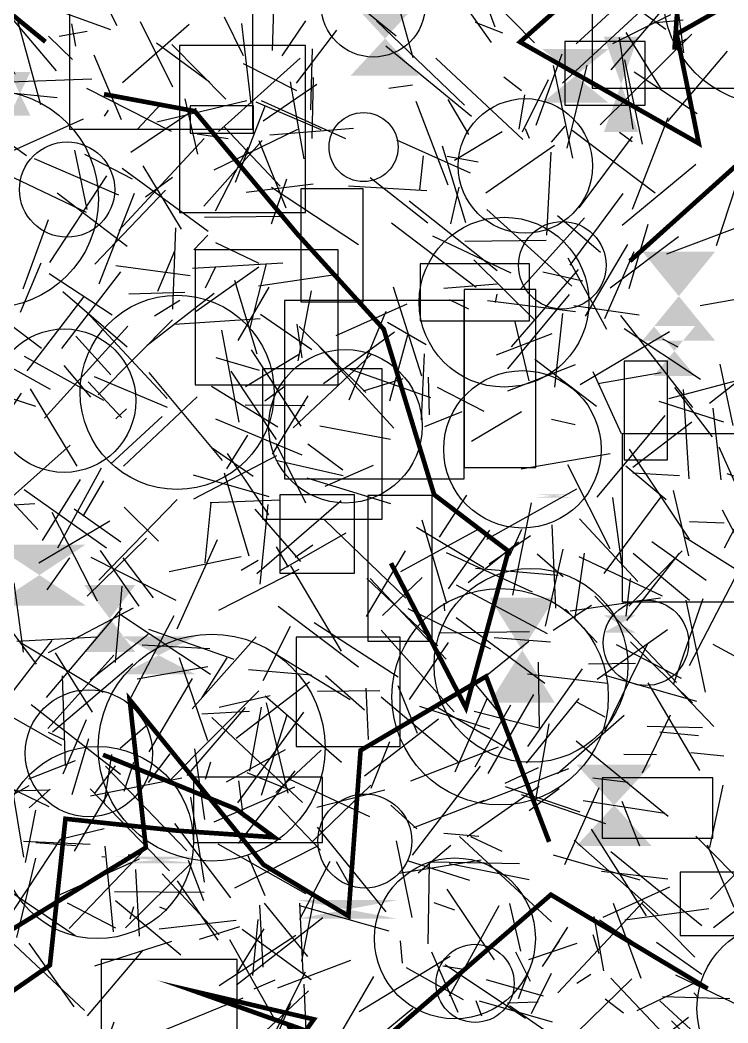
# Model space of a CAD drawing. Extents: x 39652501 to 39653363, y 39457785 to 39458687.
# Drawn here: x 39652731 to 39652807.4, y 39457959.8 to 39458068 of the extents above; entities that cross this region are included whole.
import ezdxf

# ---------------------------------------------------------------- set-up
doc = ezdxf.new("R2010")
doc.units = 0
doc.layers.get('0').update_dxf_attribs({"linetype": 'CONTINUOUS'})

msp = doc.modelspace()

# ---------------------------------------------------------------- linework, layer by layer
for p, q in [((39652782.3233, 39458067.2404), (39652779.3119, 39458075.4502)), ((39652776.1987, 39458073.6482), (39652781.876, 39458065.6049)), ((39652738.6241, 39458072.9714), (39652741.4865, 39458067.4397)), ((39652779.1824, 39458073.0503), (39652786.5672, 39458065.5565)), ((39652792.1552, 39458073.2988), (39652800.741, 39458067.0243)), ((39652803.2244, 39458072.5198), (39652794.7858, 39458062.6422)), ((39652726.9672, 39458071.9146), (39652734.9068, 39458062.5322)), ((39652758.2842, 39458064.7398), (39652758.4693, 39458071.4612)), ((39652771.6204, 39458066.2843), (39652764.2131, 39458072.3153)), ((39652731.6248, 39458070.3339), (39652740.7871, 39458066.9911)), ((39652771.5315, 39458070.8638), (39652773.419, 39458063.9605)), ((39652791.0729, 39458065.4618), (39652796.5545, 39458070.5124)), ((39652801.8234, 39458070.9724), (39652802.6342, 39458064.4835)), ((39652730.6684, 39458068.2118), (39652733.2198, 39458058.9095)), ((39652755.1573, 39458064.1673), (39652753.0838, 39458068.3139)), ((39652789.5758, 39458061.1897), (39652798.0931, 39458069.0551)), ((39652801.2514, 39458068.5879), (39652794.999, 39458065.4447)), ((39652736.5742, 39458067.6038), (39652737.0058, 39458065.2134)), ((39652742.0749, 39458061.2838), (39652749.2744, 39458067.5722)), ((39652747.5126, 39458060.7876), (39652744.0275, 39458067.8337)), ((39652754.9444, 39458067.6254), (39652755.9548, 39458059.0164)), ((39652759.3262, 39458064.165), (39652761.8838, 39458067.9291)), ((39652779.0166, 39458058.8318), (39652769.4908, 39458067.9373)), ((39652783.1384, 39458066.5848), (39652780.1877, 39458067.7396)), ((39652802.5986, 39458068.0141), (39652799.3342, 39458067.6681)), ((39652734.1072, 39458066.26), (39652736.6763, 39458063.7665)), ((39652738.2799, 39458066.7636), (39652735.2507, 39458066.239)), ((39652760.8613, 39458061.1857), (39652765.2114, 39458066.9363)), ((39652793.6447, 39458056.7166), (39652803.5527, 39458066.4976)), ((39652795.6863, 39458066.1249), (39652797.1951, 39458056.2215)), ((39652800.1498, 39458060.702), (39652796.4531, 39458066.6798)), ((39652802.9341, 39458065.9528), (39652801.8538, 39458065.3431)), ((39652751.4839, 39458061.3061), (39652745.7708, 39458065.5134)), ((39652747.4237, 39458065.3671), (39652753.2333, 39458059.4789)), ((39652762.5627, 39458064.8921), (39652762.3924, 39458058.3167)), ((39652770.5154, 39458065.2418), (39652779.7454, 39458057.6492)), ((39652741.9922, 39458057.2291), (39652739.0343, 39458064.2322)), ((39652761.2626, 39458063.9115), (39652752.4419, 39458055.9904)), ((39652775.9056, 39458063.9114), (39652785.2866, 39458055.1249)), ((39652789.5138, 39458064.3494), (39652786.6946, 39458056.6343)), ((39652807.35, 39458064.6565), (39652800.9252, 39458057.083)), ((39652755.0967, 39458063.3312), (39652760.8607, 39458060.4078)), ((39652788.5722, 39458063.1024), (39652790.6538, 39458053.1101)), ((39652792.2278, 39458063.159), (39652790.0391, 39458054.1892)), ((39652796.2703, 39458063.7344), (39652798.1867, 39458054.6032)), ((39652738.7678, 39458061.6482), (39652729.9326, 39458061.3221)), ((39652762.6631, 39458061.8301), (39652762.5098, 39458055.2435)), ((39652785.1579, 39458060.3728), (39652783.2502, 39458061.8613)), ((39652785.2656, 39458055.934), (39652788.089, 39458061.6141)), ((39652797.3161, 39458062.4253), (39652804.1192, 39458057.9115)), ((39652747.3559, 39458055.9865), (39652738.2383, 39458060.6121)), ((39652757.285, 39458057.1452), (39652763.0688, 39458061.0939)), ((39652761.7091, 39458053.0482), (39652760.2348, 39458061.3531)), ((39652770.8317, 39458060.6512), (39652773.393, 39458061.0375)), ((39652731.7267, 39458053.3547), (39652722.0294, 39458060.298)), ((39652735.0382, 39458059.6052), (39652727.7419, 39458060.3447)), ((39652748.818, 39458059.5184), (39652750.1842, 39458053.5489)), ((39652777.2148, 39458059.4276), (39652779.4487, 39458055.6469)), ((39652784.9133, 39458056.2473), (39652785.5274, 39458059.9446)), ((39652750.0248, 39458058.4637), (39652742.9699, 39458053.7238)), ((39652743.6922, 39458056.2502), (39652746.2458, 39458058.9802)), ((39652745.805, 39458057.0343), (39652755.4983, 39458059.3206)), ((39652757.4777, 39458058.7824), (39652754.2341, 39458050.4956)), ((39652756.4886, 39458059.1816), (39652763.494, 39458056.2193)), ((39652766.1913, 39458055.207), (39652757.0753, 39458059.3104)), ((39652773.761, 39458059.2642), (39652777.2093, 39458050.2157)), ((39652737.8229, 39458057.3232), (39652729.9196, 39458053.762)), ((39652740.1524, 39458057.6353), (39652740.5882, 39458058.2909)), ((39652800.9395, 39458057.4703), (39652797.1086, 39458047.55)), ((39652760.9718, 39458056.1961), (39652751.9388, 39458051.8194)), ((39652753.0873, 39458056.4541), (39652759.1015, 39458050.0909)), ((39652767.0233, 39458056.2994), (39652757.993, 39458055.5943)), ((39652786.0226, 39458055.2235), (39652785.5717, 39458056.2894)), ((39652789.8339, 39458056.5442), (39652788.3477, 39458054.8295)), ((39652750.8923, 39458055.244), (39652741.6926, 39458045.316)), ((39652750.13, 39458055.7239), (39652753.4912, 39458055.2181)), ((39652783.0706, 39458055.9641), (39652777.9364, 39458052.856)), ((39652799.5861, 39458049.3161), (39652790.6312, 39458056.0761)), ((39652791.38, 39458047.7333), (39652797.146, 39458055.4526)), ((39652797.1219, 39458054.8626), (39652795.7281, 39458055.8605)), ((39652750.8462, 39458047.9337), (39652757.1434, 39458055.0112)), ((39652755.6182, 39458054.2709), (39652752.0886, 39458047.3789)), ((39652759.7501, 39458047.6946), (39652756.8325, 39458054.9692)), ((39652771.666, 39458055.0839), (39652779.603, 39458051.5126)), ((39652779.1416, 39458046.1278), (39652776.6359, 39458054.405)), ((39652788.7082, 39458054.488), (39652781.32, 39458049.3283)), ((39652732.5399, 39458053.0663), (39652741.6462, 39458049.1672)), ((39652738.2766, 39458047.5634), (39652736.9465, 39458053.9843)), ((39652743.175, 39458050.8426), (39652738.0315, 39458053.5194)), ((39652774.1749, 39458049.682), (39652774.5731, 39458053.3668)), ((39652780.4969, 39458052.6747), (39652777.1161, 39458053.2823)), ((39652788.342, 39458053.7428), (39652787.8614, 39458044.8115)), ((39652742.0388, 39458052.0459), (39652751.3352, 39458045.2238)), ((39652748.4435, 39458045.4515), (39652744.299, 39458052.2941)), ((39652796.0391, 39458045.8772), (39652803.9706, 39458052.4767)), ((39652809.0634, 39458052.4263), (39652806.1559, 39458043.6549)), ((39652728.683, 39458051.7845), (39652738.1735, 39458047.2784)), ((39652734.235, 39458041.8438), (39652740.4033, 39458051.213)), ((39652744.5746, 39458048.9448), (39652747.4699, 39458051.0625)), ((39652758.1549, 39458046.0255), (39652759.8275, 39458050.8604)), ((39652768.8107, 39458051.0164), (39652775.0544, 39458046.1318)), ((39652762.652, 39458050.2994), (39652755.4509, 39458049.392)), ((39652767.55, 39458043.7491), (39652758.1707, 39458049.9375)), ((39652766.4778, 39458050.1066), (39652774.9261, 39458049.6007)), ((39652778.4072, 39458049.9651), (39652777.4848, 39458046.0185)), ((39652742.5766, 39458043.5852), (39652735.034, 39458049.3175)), ((39652739.0801, 39458041.6698), (39652746.7302, 39458049.6512)), ((39652743.3389, 39458049.3061), (39652739.5169, 39458039.4996)), ((39652796.0992, 39458049.2854), (39652790.3916, 39458041.5615)), ((39652782.5193, 39458040.9514), (39652773.042, 39458048.4671)), ((39652790.5865, 39458039.2976), (39652781.4094, 39458047.5737)), ((39652731.3408, 39458039.0105), (39652734.0773, 39458046.4881)), ((39652750.9303, 39458046.7524), (39652759.3026, 39458046.8491)), ((39652791.9635, 39458046.6746), (39652785.0791, 39458038.9961)), ((39652789.0336, 39458046.9133), (39652793.6918, 39458042.946)), ((39652747.813, 39458045.5843), (39652747.4686, 39458036.8199)), ((39652780.2561, 39458039.1337), (39652771.1174, 39458046.0883)), ((39652796.7696, 39458039.0537), (39652798.8346, 39458045.9722)), ((39652810.1866, 39458046.2603), (39652800.8157, 39458042.7629)), ((39652749.7864, 39458043.2235), (39652751.2886, 39458044.7883)), ((39652784.0338, 39458040.6789), (39652775.5785, 39458044.6898)), ((39652779.0416, 39458044.1373), (39652787.8081, 39458044.2659)), ((39652802.0978, 39458044.6036), (39652794.7462, 39458039.0775)), ((39652756.8332, 39458041.7344), (39652752.1748, 39458043.9553)), ((39652792.0841, 39458036.0369), (39652796.6477, 39458043.785)), ((39652747.6962, 39458043.086), (39652745.8552, 39458038.7031)), ((39652780.0067, 39458042.1269), (39652786.5285, 39458035.705)), ((39652790.1549, 39458042.3546), (39652794.3489, 39458034.6506)), ((39652794.1503, 39458035.8033), (39652797.3178, 39458043.0497)), ((39652731.0553, 39458036.4862), (39652733.3182, 39458041.8069)), ((39652749.3726, 39458040.404), (39652741.3618, 39458041.4689)), ((39652759.4045, 39458041.7622), (39652749.6524, 39458041.2033)), ((39652750.0483, 39458036.6036), (39652756.805, 39458041.3863)), ((39652751.0418, 39458039.0989), (39652752.1469, 39458041.4087)), ((39652757.5801, 39458041.7114), (39652755.7912, 39458034.6576)), ((39652784.0688, 39458032.738), (39652791.2999, 39458041.0925)), ((39652733.342, 39458032.566), (39652723.4099, 39458040.067)), ((39652740.9531, 39458036.1703), (39652734.1513, 39458040.6086)), ((39652735.5303, 39458032.5808), (39652741.8995, 39458040.8373)), ((39652754.1672, 39458039.9467), (39652756.5881, 39458031.9908)), ((39652756.7808, 39458039.3379), (39652765.3026, 39458040.5852)), ((39652787.4615, 39458040.8383), (39652791.7955, 39458039.8803)), ((39652754.5844, 39458033.4425), (39652757.9242, 39458039.1779)), ((39652771.3205, 39458039.2301), (39652774.3725, 39458029.612)), ((39652776.7759, 39458039.0581), (39652782.5408, 39458039.5613)), ((39652814.0046, 39458038.8549), (39652804.4606, 39458037.1728)), ((39652731.7897, 39458030.1686), (39652737.9567, 39458038.1597)), ((39652735.6346, 39458038.7058), (39652742.5854, 39458032.7392)), ((39652742.7593, 39458038.4689), (39652748.7951, 39458038.6451)), ((39652744.7428, 39458032.9404), (39652751.9689, 39458038.553)), ((39652745.5315, 39458036.0931), (39652748.2764, 39458037.7972)), ((39652761.0376, 39458031.2191), (39652762.4984, 39458038.7946)), ((39652777.3536, 39458037.8608), (39652779.4404, 39458036.8272)), ((39652782.3554, 39458037.5272), (39652782.5313, 39458038.4196)), ((39652790.2861, 39458038.3787), (39652783.6363, 39458030.3687)), ((39652765.1532, 39458033.9646), (39652772.8218, 39458037.3969)), ((39652790.9907, 39458036.5119), (39652781.5032, 39458037.6909)), ((39652797.8693, 39458036.1453), (39652790.8147, 39458037.1653)), ((39652738.1718, 39458036.5695), (39652746.9207, 39458027.1599)), ((39652747.4688, 39458035.656), (39652739.4639, 39458027.5686)), ((39652756.9293, 39458035.778), (39652747.6904, 39458035.1361)), ((39652762.5314, 39458032.4133), (39652756.9875, 39458036.216)), ((39652766.5402, 39458027.0123), (39652770.5386, 39458036.6073)), ((39652788.7539, 39458028.4056), (39652789.6342, 39458036.3236)), ((39652803.6487, 39458026.1936), (39652795.8979, 39458036.1335)), ((39652742.6607, 39458034.9629), (39652733.6553, 39458025.0544)), ((39652752.7734, 39458034.5421), (39652754.6454, 39458024.6244)), ((39652761.4644, 39458031.5603), (39652760.9238, 39458035.2007)), ((39652761.1415, 39458034.9556), (39652768.3569, 39458027.8078)), ((39652774.8597, 39458032.9761), (39652770.6902, 39458035.379)), ((39652785.9841, 39458029.0822), (39652784.4705, 39458035.4301)), ((39652804.4965, 39458029.2176), (39652796.228, 39458034.7017)), ((39652740.8181, 39458029.719), (39652737.039, 39458033.8986)), ((39652771.4435, 39458034.3343), (39652763.7964, 39458028.7604)), ((39652772.8479, 39458033.9989), (39652770.895, 39458026.8877)), ((39652782.4564, 39458031.8931), (39652788.4509, 39458034.1678)), ((39652801.1255, 39458034.3491), (39652791.4849, 39458028.6274)), ((39652800.3892, 39458033.5929), (39652802.0496, 39458032.7533)), ((39652726.3745, 39458032.5516), (39652734.2789, 39458028.1703)), ((39652761.3731, 39458024.1971), (39652755.9928, 39458032.4023)), ((39652763.3283, 39458032.7654), (39652771.3896, 39458023.9793)), ((39652812.7853, 39458032.3748), (39652805.4406, 39458026.6316)), ((39652740.0793, 39458026.9414), (39652731.5173, 39458031.7155)), ((39652752.1525, 39458031.5989), (39652756.854, 39458030.2346)), ((39652761.0992, 39458031.8716), (39652755.351, 39458028.4109)), ((39652768.9106, 39458031.924), (39652760.5251, 39458023.9848)), ((39652774.6507, 39458031.9794), (39652774.3103, 39458024.8715)), ((39652793.239, 39458026.2931), (39652786.5945, 39458031.3608)), ((39652738.6812, 39458027.3236), (39652735.7669, 39458030.7209)), ((39652766.6786, 39458030.3407), (39652775.3416, 39458027.2692)), ((39652783.6781, 39458027.9929), (39652790.9942, 39458030.8497)), ((39652806.5853, 39458030.8707), (39652807.9735, 39458024.2385)), ((39652746.9469, 39458026.2056), (39652739.0768, 39458029.4899)), ((39652744.9336, 39458029.9841), (39652752.8499, 39458020.4672)), ((39652758.7249, 39458022.7337), (39652753.8213, 39458030.1256)), ((39652768.1066, 39458027.988), (39652772.3762, 39458029.3282)), ((39652775.237, 39458025.4094), (39652775.1068, 39458029.478)), ((39652795.9492, 39458023.3566), (39652792.9082, 39458030.0415)), ((39652793.4077, 39458028.7994), (39652800.2527, 39458029.9589)), ((39652801.0462, 39458027.1715), (39652808.9356, 39458029.2392)), ((39652725.4272, 39458028.6855), (39652732.6921, 39458026.3349)), ((39652732.1117, 39458028.1971), (39652737.1504, 39458019.8593)), ((39652741.985, 39458025.1214), (39652738.3927, 39458028.9519)), ((39652751.7012, 39458028.498), (39652758.8378, 39458024.1193)), ((39652759.6559, 39458028.4805), (39652757.4499, 39458026.8721)), ((39652776.0656, 39458028.3845), (39652781.0775, 39458025.7933)), ((39652805.7951, 39458023.0326), (39652801.6965, 39458028.3619)), ((39652803.2604, 39458018.5092), (39652802.6535, 39458028.1324)), ((39652731.1596, 39458027.7292), (39652726.9285, 39458021.5069)), ((39652742.2008, 39458019.8724), (39652750.154, 39458027.3629)), ((39652758.2722, 39458021.1483), (39652762.1171, 39458027.462)), ((39652741.3559, 39458024.9788), (39652742.5067, 39458026.0428)), ((39652755.3092, 39458026.4804), (39652761.7548, 39458026.3958)), ((39652807.0077, 39458024.597), (39652800.0283, 39458026.8481)), ((39652806.7155, 39458018.3972), (39652805.8373, 39458026.1287)), ((39652740.8099, 39458020.1179), (39652746.3814, 39458025.211)), ((39652752.1092, 39458024.978), (39652761.4497, 39458021.077)), ((39652774.7242, 39458024.1363), (39652778.7506, 39458025.7802)), ((39652785.1574, 39458025.7399), (39652779.7589, 39458022.535)), ((39652788.3824, 39458024.9495), (39652790.9443, 39458024.3507)), ((39652793.3356, 39458016.5244), (39652800.6559, 39458025.3461)), ((39652771.0302, 39458022.7418), (39652763.3901, 39458024.1783)), ((39652803.5531, 39458024.6172), (39652797.1593, 39458019.7068)), ((39652755.586, 39458023.2158), (39652753.3104, 39458019.5849)), ((39652736.4488, 39458022.1117), (39652728.4997, 39458015.0997)), ((39652751.7555, 39458021.8462), (39652756.1749, 39458018.7919)), ((39652761.8648, 39458015.8671), (39652758.6802, 39458022.2923)), ((39652765.8722, 39458019.4227), (39652762.0811, 39458022.2363)), ((39652796.7956, 39458021.6953), (39652803.2688, 39458011.9773)), ((39652810.412, 39458013.1319), (39652806.49, 39458021.9218)), ((39652749.7777, 39458016.3519), (39652758.728, 39458021.0101)), ((39652757.8713, 39458014.6103), (39652753.4325, 39458021.2124)), ((39652765.8948, 39458018.8291), (39652758.6439, 39458020.4747)), ((39652794.7333, 39458021.1946), (39652785.1168, 39458019.5531)), ((39652739.7669, 39458019.6361), (39652735.0811, 39458011.0162)), ((39652769.1553, 39458019.9273), (39652763.9159, 39458017.6828)), ((39652790.116, 39458020.0256), (39652794.7018, 39458010.9867)), ((39652800.7592, 39458016.2415), (39652796.4381, 39458019.875)), ((39652807.0592, 39458011.0549), (39652811.939, 39458020.2893)), ((39652733.4636, 39458011.8234), (39652737.5575, 39458018.4314)), ((39652749.7124, 39458018.914), (39652757.8698, 39458016.587)), ((39652753.0618, 39458019.1533), (39652755.7048, 39458010.2004)), ((39652761.9868, 39458018.5959), (39652771.0123, 39458015.8315)), ((39652802.2069, 39458018.8065), (39652797.1722, 39458019.1094)), ((39652815.0509, 39458016.3712), (39652807.3508, 39458019.0501)), ((39652740.3576, 39458010.9998), (39652731.4541, 39458017.3015)), ((39652737.8459, 39458014.472), (39652740.0828, 39458018.2833)), ((39652781.4177, 39458011.9826), (39652791.1389, 39458017.4161)), ((39652803.2195, 39458010.1892), (39652801.5668, 39458017.2333)), ((39652732.9249, 39458013.0267), (39652729.6915, 39458016.5265)), ((39652747.973, 39458016.2582), (39652739.541, 39458007.5724)), ((39652751.5397, 39458015.9337), (39652759.1069, 39458016.2294)), ((39652765.6881, 39458016.1333), (39652756.5816, 39458008.2257)), ((39652779.2045, 39458016.7409), (39652776.2816, 39458012.1826)), ((39652800.1926, 39458016.5678), (39652794.0343, 39458008.2923)), ((39652796.0775, 39458008.7699), (39652795.0004, 39458016.4778)), ((39652732.6312, 39458015.7834), (39652725.3503, 39458015.3597)), ((39652741.8932, 39458011.6492), (39652736.8654, 39458015.2142)), ((39652742.2695, 39458015.4275), (39652745.9593, 39458011.7547)), ((39652751.0153, 39458009.4226), (39652751.6585, 39458015.909)), ((39652756.3617, 39458015.205), (39652761.3, 39458009.5572)), ((39652757.768, 39458015.7427), (39652756.914, 39458007.1216)), ((39652784.2221, 39458005.9372), (39652786.2219, 39458015.891)), ((39652806.8299, 39458015.1536), (39652809.5954, 39458009.886)), ((39652734.4475, 39458014.9143), (39652739.3479, 39458005.3357)), ((39652763.8872, 39458014.0651), (39652772.6564, 39458005.6117)), ((39652777.0638, 39458005.1585), (39652774.4409, 39458014.0298)), ((39652797.7275, 39458007.4159), (39652791.4261, 39458014.1646)), ((39652733.0671, 39458009.4199), (39652740.731, 39458013.9447)), ((39652780.6584, 39458013.152), (39652772.0824, 39458008.4654)), ((39652773.8134, 39458013.2942), (39652781.0857, 39458008.9295)), ((39652781.7114, 39458012.9464), (39652777.249, 39458006.6334)), ((39652783.9141, 39458010.2075), (39652785.1815, 39458013.0556)), ((39652788.8659, 39458004.5381), (39652788.4614, 39458013.5195)), ((39652803.2781, 39458013.8727), (39652807.0435, 39458013.7528)), ((39652744.6572, 39458012.074), (39652738.252, 39458005.8471)), ((39652747.9812, 39458002.2961), (39652752.329, 39458011.9402)), ((39652759.1171, 39458008.6009), (39652766.2267, 39458012.6811)), ((39652781.672, 39458009.3117), (39652786.1317, 39458012.3668)), ((39652802.7543, 39458012.2305), (39652808.935, 39458008.3549)), ((39652739.6771, 39458010.7574), (39652743.838, 39458004.7662)), ((39652759.9918, 39458008.965), (39652758.6961, 39458011.1665)), ((39652762.6482, 39458011.3484), (39652760.7312, 39458010.0129)), ((39652768.4353, 39458003.6486), (39652772.6195, 39458010.7125)), ((39652779.4097, 39458007.3104), (39652784.8367, 39458011.6981)), ((39652789.6118, 39458010.8995), (39652787.7298, 39458002.5958)), ((39652802.5154, 39458010.724), (39652796.7584, 39458004.7494)), ((39652805.0776, 39458007.5351), (39652799.2302, 39458011.6838)), ((39652736.3565, 39458009.9714), (39652733.914, 39458006.5238)), ((39652738.6548, 39458010.0491), (39652747.8415, 39458005.3895)), ((39652742.1292, 39458009.986), (39652745.3846, 39458005.6389)), ((39652747.1045, 39458008.5), (39652754.882, 39458010.1187)), ((39652754.9025, 39458008.6421), (39652756.7301, 39458009.7172)), ((39652786.3373, 39458006.2623), (39652777.0482, 39458010.5067)), ((39652786.8612, 39458010.3849), (39652789.6692, 39458007.9384)), ((39652790.9364, 39458003.4784), (39652791.9644, 39458010.4798)), ((39652791.3367, 39458010.1082), (39652800.3342, 39458005.8743)), ((39652796.5288, 39458003.1896), (39652802.2224, 39458010.4752)), ((39652797.2051, 39458010.459), (39652803.2872, 39458005.3992)), ((39652752.4706, 39458004.3182), (39652761.1473, 39458008.7403)), ((39652765.7212, 39457999.8784), (39652760.2498, 39458009.0903)), ((39652780.1744, 39458008.8519), (39652789.1245, 39458008.105)), ((39652768.4463, 39458007.7382), (39652776.1405, 39458000.4631)), ((39652777.0244, 39457999.0435), (39652768.811, 39458007.7295)), ((39652774.4459, 39458007.8336), (39652770.1499, 39458003.7566)), ((39652796.4678, 39458003.6855), (39652796.9408, 39458007.7309)), ((39652803.3075, 39457998.3522), (39652808.1936, 39458007.777)), ((39652730.3382, 39458007.255), (39652731.3474, 39457999.7987)), ((39652741.3184, 39457998.6539), (39652742.035, 39458006.8936)), ((39652787.9777, 39458001.7834), (39652778.1534, 39458007.025)), ((39652800.1589, 39458005.6308), (39652790.4126, 39458004.2024)), ((39652793.0669, 39458005.8268), (39652801.8883, 39457996.5248)), ((39652804.7243, 39458005.5516), (39652801.5265, 39457996.2706)), ((39652802.8874, 39458005.4071), (39652804.9689, 39457995.4596)), ((39652732.7802, 39457998.4899), (39652728.2335, 39458004.5805)), ((39652742.0278, 39458004.5504), (39652733.8436, 39457994.8841)), ((39652734.1048, 39457999.7499), (39652743.2622, 39458004.5823)), ((39652758.871, 39458004.7507), (39652767.5596, 39457998.1992)), ((39652772.8723, 39458004.5143), (39652781.8219, 39458000.1593)), ((39652776.7721, 39458005.0677), (39652776.8462, 39458004.2496)), ((39652788.5602, 39458002.1486), (39652792.7134, 39458004.8752)), ((39652789.9184, 39458004.4243), (39652793.3133, 39458000.8324)), ((39652741.8821, 39458003.839), (39652751.5755, 39457997.4132)), ((39652747.6101, 39458003.7089), (39652742.979, 39457994.8896)), ((39652787.6682, 39457996.4077), (39652778.1184, 39458003.4897)), ((39652744.8903, 39458002.2804), (39652754.0885, 39457999.0235)), ((39652757.2571, 39457996.7401), (39652760.2285, 39458002.6083)), ((39652771.8592, 39457997.1013), (39652762.7806, 39458002.9616)), ((39652777.8789, 39457993.3414), (39652770.01, 39458002.1677)), ((39652793.3217, 39457996.8633), (39652800.9144, 39458002.2464)), ((39652734.4422, 39458001.0419), (39652728.8098, 39457993.7281)), ((39652730.6568, 39458000.9654), (39652739.3125, 39458001.4456)), ((39652744.861, 39458001.6787), (39652738.6064, 39457996.7806)), ((39652756.5246, 39458001.4504), (39652749.5928, 39457993.6589)), ((39652786.035, 39458001.9901), (39652776.2472, 39458001.8311)), ((39652788.2877, 39458000.8665), (39652782.2218, 39458001.3312)), ((39652731.1317, 39458000.8087), (39652740.0084, 39457995.4757)), ((39652744.2174, 39458000.5693), (39652751.5086, 39458000.1692)), ((39652766.6512, 39457994.6473), (39652757.9421, 39457999.9753)), ((39652773.0603, 39457994.6678), (39652777.2766, 39458000.8421)), ((39652779.91, 39457996.088), (39652785.9335, 39458000.9624)), ((39652794.1627, 39457991.2511), (39652798.7873, 39458000.7092)), ((39652795.3864, 39458000.6256), (39652802.4091, 39457996.9964)), ((39652803.6078, 39457994.3104), (39652796.9414, 39458000.9146)), ((39652811.0377, 39457997.7949), (39652805.8407, 39458000.6266)), ((39652734.0178, 39457991.5606), (39652741.1641, 39457999.4795)), ((39652738.8268, 39457993.3103), (39652734.8585, 39457999.7206)), ((39652751.2912, 39457990.2195), (39652748.2526, 39457999.1692)), ((39652750.6693, 39457994.9008), (39652753.3695, 39457999.1702)), ((39652734.5392, 39457991.1815), (39652743.1861, 39457998.5685)), ((39652743.6652, 39457996.9017), (39652751.2914, 39457998.2216)), ((39652755.6859, 39457997.9226), (39652762.4996, 39457997.3537)), ((39652791.7183, 39457997.9948), (39652785.8148, 39457989.6184)), ((39652787.102, 39457991.6816), (39652787.0041, 39457998.6948)), ((39652797.4752, 39457998.5581), (39652792.3856, 39457998.4828)), ((39652735.935, 39457987.5377), (39652735.5938, 39457997.2373)), ((39652749.6196, 39457996.9442), (39652744.9189, 39457989.0214)), ((39652768.2156, 39457993.5097), (39652764.0081, 39457997.2422)), ((39652779.8615, 39457996.6777), (39652783.3483, 39457992.4833)), ((39652785.812, 39457997.4545), (39652794.4577, 39457996.4426)), ((39652794.157, 39457997.3132), (39652804.0354, 39457994.5157)), ((39652756.8019, 39457995.6137), (39652746.9505, 39457985.6694)), ((39652762.2646, 39457996.5452), (39652754.3529, 39457990.4783)), ((39652769.867, 39457995.6008), (39652763.147, 39457995.5447)), ((39652768.6347, 39457990.3589), (39652768.3722, 39457995.9)), ((39652771.8121, 39457996.1754), (39652773.8834, 39457991.0308)), ((39652798.7978, 39457996.4648), (39652804.3863, 39457987.0138)), ((39652801.9829, 39457995.852), (39652805.9086, 39457991.7583)), ((39652735.5274, 39457989.7257), (39652726.0404, 39457995.1179)), ((39652758.0256, 39457995.0669), (39652752.5219, 39457993.8221)), ((39652757.4801, 39457995.0749), (39652765.7365, 39457987.9126)), ((39652770.0131, 39457994.9803), (39652778.4736, 39457987.8539)), ((39652781.4557, 39457994.8098), (39652777.9548, 39457986.8314)), ((39652786.4666, 39457995.2126), (39652781.5388, 39457986.7036)), ((39652785.7068, 39457987.7926), (39652791.3733, 39457994.7801)), ((39652732.238, 39457994.1349), (39652741.8826, 39457986.6061)), ((39652755.3308, 39457993.8259), (39652749.0242, 39457986.4865)), ((39652755.8071, 39457993.3939), (39652750.6644, 39457993.0818)), ((39652757.0384, 39457993.8587), (39652755.7845, 39457986.9491)), ((39652759.9702, 39457984.5717), (39652757.6368, 39457994.3016)), ((39652774.1484, 39457993.9623), (39652781.7024, 39457991.5138)), ((39652776.1362, 39457993.8085), (39652783.9905, 39457989.2014)), ((39652780.1633, 39457987.3998), (39652784.0152, 39457994.1188)), ((39652794.1873, 39457992.7706), (39652791.1218, 39457994.4015)), ((39652735.6797, 39457986.6717), (39652738.2026, 39457992.526)), ((39652761.5274, 39457983.5709), (39652751.725, 39457992.7258)), ((39652761.6321, 39457993.3246), (39652754.4946, 39457983.5333)), ((39652757.0946, 39457984.3594), (39652759.8681, 39457993.0082)), ((39652768.2007, 39457986.4339), (39652776.2001, 39457992.6006)), ((39652787.2, 39457991.5588), (39652780.0603, 39457993.38)), ((39652789.0307, 39457986.6958), (39652796.2444, 39457992.991)), ((39652798.2187, 39457986.776), (39652801.2357, 39457993.0313)), ((39652745.0859, 39457992.2054), (39652741.8357, 39457989.4041)), ((39652788.0935, 39457992.0636), (39652786.5743, 39457983.2633)), ((39652798.7118, 39457991.8124), (39652804.6866, 39457991.6716)), ((39652735.8686, 39457990.2834), (39652734.1061, 39457991.1041)), ((39652738.4197, 39457990.4459), (39652736.5947, 39457984.3889)), ((39652791.0642, 39457990.2236), (39652800.998, 39457982.0778)), ((39652804.2759, 39457990.7385), (39652800.0922, 39457991.1342)), ((39652750.9591, 39457981.7169), (39652749.8859, 39457989.345)), ((39652753.3208, 39457985.8004), (39652759.694, 39457989.2977)), ((39652758.6191, 39457984.6397), (39652763.5272, 39457989.2209)), ((39652770.9153, 39457990.1123), (39652768.8845, 39457985.0779)), ((39652782.6327, 39457989.5248), (39652773.1748, 39457985.8579)), ((39652731.9684, 39457986.1012), (39652736.9981, 39457988.1083)), ((39652740.1375, 39457983.5904), (39652740.9398, 39457988.7405)), ((39652747.1752, 39457988.806), (39652744.8707, 39457985.7287)), ((39652799.7216, 39457988.7065), (39652796.2179, 39457988.7324)), ((39652803.4281, 39457988.9546), (39652807.0184, 39457988.5828)), ((39652734.1725, 39457983.087), (39652725.8749, 39457987.0956)), ((39652741.2857, 39457987.5333), (39652739.0429, 39457984.5137)), ((39652749.0351, 39457978.3437), (39652740.2554, 39457987.4985)), ((39652742.2676, 39457984.7905), (39652743.2927, 39457987.9137)), ((39652751.5824, 39457987.9217), (39652751.02, 39457986.0606)), ((39652754.5959, 39457979.1525), (39652760.7139, 39457986.9925)), ((39652773.3885, 39457977.8611), (39652780.7428, 39457987.4724)), ((39652790.2164, 39457987.1996), (39652780.668, 39457983.5096)), ((39652783.3868, 39457985.6446), (39652787, 39457987.3524)), ((39652738.6274, 39457984.2769), (39652748.4924, 39457986.2302)), ((39652754.593, 39457985.9041), (39652755.1068, 39457981.9463)), ((39652759.7077, 39457985.0826), (39652755.5241, 39457986.7644)), ((39652760.1182, 39457986.0643), (39652768.735, 39457982.0647)), ((39652792.8579, 39457986.2276), (39652796.6639, 39457985.7649)), ((39652731.9852, 39457985.3689), (39652722.5274, 39457980.0691)), ((39652727.2093, 39457984.7267), (39652734.0894, 39457984.9282)), ((39652731.4282, 39457977.6586), (39652730.1373, 39457985.5036)), ((39652734.26, 39457984.9836), (39652732.0063, 39457982.9694)), ((39652747.1569, 39457976.1718), (39652738.5778, 39457985.0175)), ((39652751.9929, 39457981.4624), (39652760.6931, 39457985.26)), ((39652768.9072, 39457985.4401), (39652762.5822, 39457979.3598)), ((39652770.4101, 39457984.8903), (39652763.0519, 39457983.0274)), ((39652787.051, 39457985.2892), (39652779.3073, 39457979.8394)), ((39652791.4746, 39457982.5242), (39652783.4148, 39457985.2603)), ((39652785.9932, 39457982.6922), (39652789.2242, 39457985.0704)), ((39652789.829, 39457976.8512), (39652793.5405, 39457985.1849)), ((39652805.4818, 39457978.7059), (39652806.9416, 39457985.4476)), ((39652740.5604, 39457984.6659), (39652736.8471, 39457978.3061)), ((39652750.936, 39457974.9613), (39652749.4705, 39457984.1506)), ((39652773.5481, 39457980.8712), (39652781.1643, 39457983.8075)), ((39652794.267, 39457981.2539), (39652785.1413, 39457984.3923)), ((39652791.8188, 39457983.7713), (39652800.6254, 39457982.3938)), ((39652797.9486, 39457978.8341), (39652796.0364, 39457983.6784)), ((39652732.6874, 39457982.7209), (39652731.5641, 39457977.0991)), ((39652758.9061, 39457983.168), (39652763.4617, 39457978.4168)), ((39652773.8475, 39457980.7335), (39652771.0515, 39457983.2855)), ((39652805.55, 39457973.1127), (39652815.1758, 39457982.9674)), ((39652740.0875, 39457980.7349), (39652735.6414, 39457979.6457)), ((39652747.7014, 39457981.3081), (39652753.7588, 39457973.2842)), ((39652770.5437, 39457971.7742), (39652763.119, 39457980.903)), ((39652798.6373, 39457971.3153), (39652792.7219, 39457980.6657)), ((39652729.4908, 39457970.6547), (39652735.4119, 39457979.6311)), ((39652738.5899, 39457979.0349), (39652731.3779, 39457979.3671)), ((39652773.3717, 39457971.1524), (39652771.6757, 39457979.4106)), ((39652780.5339, 39457979.878), (39652776.7689, 39457980.2301)), ((39652778.4754, 39457979.8831), (39652788.3913, 39457970.6632)), ((39652779.6572, 39457979.8811), (39652783.0404, 39457978.3245)), ((39652790.8282, 39457979.4852), (39652799.9158, 39457971.4849)), ((39652809.9419, 39457973.9255), (39652803.9964, 39457979.9205)), ((39652737.0452, 39457978.8894), (39652732.7298, 39457979.1913)), ((39652744.3275, 39457978.3092), (39652736.333, 39457969.9616)), ((39652741.1198, 39457969.5943), (39652740.1976, 39457978.844)), ((39652752.3625, 39457979.0848), (39652761.8424, 39457973.7285)), ((39652763.2143, 39457978.8695), (39652754.1564, 39457974.3029)), ((39652774.0023, 39457975.9804), (39652777.5313, 39457978.9521)), ((39652794.7957, 39457978.2577), (39652804.6284, 39457970.2904)), ((39652805.1881, 39457978.9823), (39652808.0879, 39457972.2472)), ((39652730.6683, 39457968.9984), (39652732.7156, 39457977.5632)), ((39652735.3649, 39457973.6245), (39652743.911, 39457977.4673)), ((39652739.863, 39457977.7148), (39652740.1639, 39457977.7089)), ((39652744.0502, 39457977.945), (39652742.6938, 39457977.867)), ((39652749.1572, 39457977.352), (39652750.8186, 39457972.9873)), ((39652757.4892, 39457973.4882), (39652755.6162, 39457977.8896)), ((39652764.4764, 39457977.1803), (39652761.1903, 39457970.9447)), ((39652766.7901, 39457974.3207), (39652765.1902, 39457977.1724)), ((39652771.9505, 39457975.9406), (39652780.8167, 39457977.3729)), ((39652772.9045, 39457977.2815), (39652779.5539, 39457975.1624)), ((39652797.9678, 39457975.1625), (39652788.6269, 39457977.8809)), ((39652749.5484, 39457977.0447), (39652742.4138, 39457970.0178)), ((39652743.4806, 39457976.3417), (39652743.8888, 39457969.1203)), ((39652775.2053, 39457976.9002), (39652775.0552, 39457968.3034)), ((39652784.9325, 39457976.9254), (39652775.4835, 39457977.1205)), ((39652785.9999, 39457975.2063), (39652777.3493, 39457976.9571)), ((39652800.9606, 39457975.301), (39652793.8112, 39457976.1124)), ((39652727.3083, 39457975.7392), (39652736.981, 39457969.2057)), ((39652746.3533, 39457975.8646), (39652752.5126, 39457969.2665)), ((39652747.9807, 39457975.1042), (39652752.3756, 39457968.7149)), ((39652813.671, 39457976.0604), (39652805.8723, 39457970.0429)), ((39652750.8898, 39457973.8519), (39652741.2029, 39457973.9299)), ((39652782.2593, 39457966.5932), (39652777.125, 39457974.1954)), ((39652793.982, 39457971.1969), (39652801.1592, 39457974.4652)), ((39652741.3164, 39457972.9775), (39652748.3936, 39457967.1199)), ((39652761.4548, 39457966.4271), (39652762.7882, 39457973.1907)), ((39652798.2917, 39457972.8238), (39652789.0796, 39457963.0007)), ((39652741.3645, 39457969.9993), (39652736.1514, 39457972.7103)), ((39652742.9111, 39457971.0179), (39652743.3149, 39457972.3231)), ((39652746.0798, 39457972.2858), (39652746.8789, 39457971.9787)), ((39652756.8841, 39457972.4766), (39652757.2372, 39457965.7841)), ((39652762.082, 39457966.9369), (39652757.4152, 39457972.6795)), ((39652761.2025, 39457972.4513), (39652770.8234, 39457969.7107)), ((39652761.2077, 39457972.6818), (39652761.5421, 39457965.1333)), ((39652775.6945, 39457972.7496), (39652777.9376, 39457971.9686)), ((39652782.7029, 39457972.4029), (39652777.3613, 39457962.6465)), ((39652783.8573, 39457972.6722), (39652785.0437, 39457967.5019)), ((39652795.0586, 39457972.6944), (39652798.0307, 39457964.6154)), ((39652796.3212, 39457970.9133), (39652805.3793, 39457972.1122)), ((39652803.8683, 39457966.883), (39652798.1564, 39457972.6613)), ((39652746.0467, 39457969.9382), (39652754.3661, 39457970.8616)), ((39652754.3772, 39457963.8694), (39652763.7068, 39457971.165)), ((39652756.1641, 39457964.879), (39652756.7349, 39457970.9317)), ((39652792.9621, 39457971.2698), (39652793.9927, 39457965.3807)), ((39652801.941, 39457965.3926), (39652793.5789, 39457970.8462)), ((39652750.3838, 39457968.8134), (39652754.7407, 39457970.1693)), ((39652754.4483, 39457965.1665), (39652757.3674, 39457969.9162)), ((39652754.9885, 39457969.8886), (39652762.4592, 39457964.4704)), ((39652787.9089, 39457966.5429), (39652790.1466, 39457970.0947)), ((39652737.9824, 39457961.1199), (39652729.8369, 39457968.7507)), ((39652739.0936, 39457965.9298), (39652747.4217, 39457968.6)), ((39652752.5138, 39457963.8127), (39652760.8121, 39457969.2583)), ((39652758.3889, 39457960.3981), (39652753.6591, 39457968.7204)), ((39652772.2937, 39457966.2098), (39652772.091, 39457968.6447)), ((39652787.4254, 39457965.8715), (39652789.2724, 39457968.6398)), ((39652792.8554, 39457969.3242), (39652793.5019, 39457967.254)), ((39652736.8765, 39457961.5011), (39652731.9959, 39457968.3913)), ((39652738.2972, 39457960.5252), (39652744.3091, 39457967.6244)), ((39652775.4302, 39457967.4268), (39652778.2844, 39457960.927)), ((39652786.1417, 39457964.2503), (39652784.5363, 39457967.4193)), ((39652785.9346, 39457966.6069), (39652791.1844, 39457968.3825)), ((39652804.6315, 39457964.9793), (39652799.7311, 39457968.4525)), ((39652766.6882, 39457966.4965), (39652758.8218, 39457963.5289)), ((39652767.6197, 39457960.9901), (39652777.4584, 39457966.979)), ((39652778.8858, 39457962.2623), (39652772.7577, 39457965.7111)), ((39652776.6654, 39457965.9172), (39652778.6663, 39457965.6179)), ((39652785.5976, 39457960.2624), (39652776.9264, 39457966.0246)), ((39652784.8397, 39457962.3966), (39652786.0704, 39457965.6559)), ((39652758.524, 39457964.369), (39652756.2588, 39457963.3968)), ((39652761.8051, 39457965.2408), (39652756.8345, 39457955.4231)), ((39652769.1908, 39457964.7683), (39652764.2126, 39457956.301)), ((39652787.5331, 39457962.6728), (39652781.3675, 39457964.4094)), ((39652788.3516, 39457965.0952), (39652786.2155, 39457960.7347)), ((39652788.3987, 39457956.0997), (39652797.0623, 39457964.5308)), ((39652791.1233, 39457964.0514), (39652792.6383, 39457965.0485)), ((39652803.4867, 39457955.4332), (39652794.8061, 39457964.5974)), ((39652804.2716, 39457964.2809), (39652797.6207, 39457961.0684)), ((39652801.794, 39457964.9566), (39652810.3664, 39457960.8101)), ((39652762.1598, 39457963.2283), (39652753.7136, 39457955.351)), ((39652762.0772, 39457955.4531), (39652761.7046, 39457963.9606)), ((39652746.8502, 39457959.0839), (39652755.1246, 39457962.4612)), ((39652780.2109, 39457962.1904), (39652780.8448, 39457960.5512)), ((39652780.5877, 39457962.1565), (39652788.4845, 39457959.8961)), ((39652783.6343, 39457961.9358), (39652786.9727, 39457962.0293)), ((39652794.1776, 39457962.362), (39652796.1626, 39457960.8627)), ((39652800.0748, 39457962.1661), (39652807.0266, 39457955.7586)), ((39652807.6647, 39457962.3681), (39652800.3806, 39457962.5766)), ((39652803.7717, 39457963.0099), (39652804.2756, 39457962.4909)), ((39652760.2254, 39457961.8746), (39652757.1583, 39457954.6931)), ((39652769.5114, 39457958.1115), (39652773.4368, 39457961.3681)), ((39652783.8761, 39457961.6514), (39652793.7816, 39457954.7483)), ((39652739.7443, 39457955.741), (39652741.1906, 39457959.9027)), ((39652803.2012, 39457960.35), (39652797.5848, 39457956.0172)), ((39652805.1578, 39457956.2412), (39652801.3629, 39457959.9912))]:
    msp.add_line(p, q)
at = {"const_width": 0.5}
for points in [[(39652733.7623, 39458065.6687), (39652716.9487, 39458079.4043), (39652719.1249, 39458068.8244), (39652724.7603, 39458069.5645), (39652714.3495, 39458072.4349), (39652729.9273, 39458062.7998), (39652719.4697, 39458082.4765), (39652714.9608, 39458100.9627)], [(39652796.8453, 39458041.9857), (39652813.112, 39458056.6053), (39652812.5212, 39458072.5324), (39652801.9126, 39458066.5087), (39652804.297, 39458054.6953), (39652785.0015, 39458065.6449), (39652802.8579, 39458081.4471), (39652801.6715, 39458064.8212)], [(39652771.0716, 39458009.3902), (39652779.1604, 39457993.7811), (39652783.7438, 39458010.6872), (39652775.7224, 39458016.7922), (39652770.2839, 39458034.6429), (39652760.885, 39458045.0007), (39652749.8786, 39458058.1879), (39652740.0845, 39458060.0128)], [(39652788.1407, 39457979.3157), (39652781.3382, 39457997.1657), (39652767.7846, 39457989.1828), (39652766.4689, 39457971.3073), (39652757.3066, 39457976.8442), (39652742.8539, 39457994.6689), (39652744.6034, 39457978.6941), (39652727.5148, 39457968.2422)], [(39652719.2619, 39457980.0938), (39652730.1732, 39457963.1732), (39652734.2426, 39457965.9956), (39652735.9231, 39457981.7998), (39652748.0057, 39457980.5165), (39652758.4574, 39457979.8082), (39652754.3096, 39457982.8719), (39652739.9808, 39457988.7079)], [(39652759.9785, 39457959.5529), (39652763.7808, 39457952.0879), (39652753.8842, 39457947.7893), (39652762.7357, 39457960.1553), (39652750.1111, 39457963.1103), (39652768.6278, 39457956.5336), (39652788.3308, 39457973.6117), (39652805.2586, 39457963.4721)]]:
    msp.add_lwpolyline(points, dxfattribs=at)
for centre, radius in [((39652812.2503, 39458070.6689), 11.7957), ((39652769.1514, 39458069.6483), 5.6222), ((39652727.7333, 39458048.6874), 11.7562), ((39652785.5818, 39458052.2736), 7.2582), ((39652768.1051, 39458054.3069), 3.7255), ((39652736.1013, 39458049.7209), 5.1392), ((39652783.2725, 39458037.5648), 9.1676), ((39652789.5666, 39458041.5408), 4.7249), ((39652747.9773, 39458027.8338), 10.4757), ((39652735.7725, 39458026.934), 7.7468), ((39652766.1428, 39458024.1724), 8.287), ((39652785.255, 39458021.6784), 8.4974), ((39652786.1806, 39457998.3609), 10.4626), ((39652782.8509, 39457994.9783), 11.6794), ((39652798.5868, 39458000.7959), 4.6115), ((39652751.7074, 39457989.4796), 12.2431), ((39652738.4491, 39457988.8772), 6.8575), ((39652739.3762, 39457979.2361), 10.3683), ((39652768.2522, 39457979.4027), 5.0725), ((39652777.9664, 39457968.8845), 8.6871), ((39652813.4672, 39457961.3422), 9.3663), ((39652780.146, 39457964.0407), 4.2164)]:
    msp.add_circle(centre, radius)
for points in [[(39652766.7109, 39458062.0159), (39652774.1441, 39458062.0159), (39652774.1441, 39458070.0342), (39652766.7109, 39458070.0342)], [(39652794.0546, 39458055.9298), (39652797.7678, 39458055.9298), (39652797.7678, 39458066.2177), (39652794.0546, 39458066.2177)], [(39652787.3952, 39458059.0861), (39652794.544, 39458059.0861), (39652794.544, 39458064.878), (39652787.3952, 39458064.878)], [(39652729.8566, 39458057.6834), (39652732.1533, 39458057.6834), (39652732.1533, 39458062.4188), (39652729.8566, 39458062.4188)], [(39652798.2245, 39458033.421), (39652806.0532, 39458033.421), (39652806.0532, 39458043.0041), (39652798.2245, 39458043.0041)], [(39652799.4327, 39458029.6106), (39652803.8937, 39458029.6106), (39652803.8937, 39458034.9769), (39652799.4327, 39458034.9769)], [(39652786.508, 39458016.4625), (39652790.7811, 39458016.4625), (39652790.7811, 39458016.8379), (39652786.508, 39458016.8379)], [(39652728.1139, 39458004.8233), (39652738.1068, 39458004.8233), (39652738.1068, 39458011.3967), (39652728.1139, 39458011.3967)], [(39652737.9584, 39457999.814), (39652743.4552, 39457999.814), (39652743.4552, 39458007.0255), (39652737.9584, 39458007.0255)], [(39652781.7147, 39457994.3214), (39652788.7573, 39457994.3214), (39652788.7573, 39458005.6777), (39652781.7147, 39458005.6777)], [(39652794.0258, 39458001.9092), (39652797.4826, 39458001.9092), (39652797.4826, 39458003.7624), (39652794.0258, 39458003.7624)], [(39652742.01, 39457997.4052), (39652749.9546, 39457997.4052), (39652749.9546, 39458001.4887), (39652742.01, 39458001.4887)], [(39652791.0815, 39457978.8581), (39652799.2133, 39457978.8581), (39652799.2133, 39457987.6589), (39652791.0815, 39457987.6589)], [(39652741.3376, 39457976.9999), (39652750.5069, 39457976.9999), (39652750.5069, 39457977.7006), (39652741.3376, 39457977.7006)], [(39652760.9275, 39457971.0081), (39652771.7982, 39457971.0081), (39652771.7982, 39457973.0335), (39652760.9275, 39457973.0335)]]:
    msp.add_solid(points)
for points in [[(39652792.7733, 39458060.6706), (39652814.3118, 39458060.6706), (39652814.3118, 39458080.0649), (39652792.7733, 39458080.0649)], [(39652736.3676, 39458056.2268), (39652756.1493, 39458056.2268), (39652756.1493, 39458072.8466), (39652736.3676, 39458072.8466)], [(39652748.2263, 39458047.2554), (39652761.8244, 39458047.2554), (39652761.8244, 39458065.2674), (39652748.2263, 39458065.2674)], [(39652789.8478, 39458058.843), (39652798.5011, 39458058.843), (39652798.5011, 39458065.6936), (39652789.8478, 39458065.6936)], [(39652749.4024, 39458055.7958), (39652756.2342, 39458055.7958), (39652756.2342, 39458058.7688), (39652749.4024, 39458058.7688)], [(39652761.3289, 39458037.6025, 19730366.2), (39652768.0598, 39458037.6025, 19730366.2), (39652768.0598, 39458049.8039, 19730366.2), (39652761.3289, 39458049.8039, 19730366.2)], [(39652749.9147, 39458028.6368), (39652765.3808, 39458028.6368), (39652765.3808, 39458043.2246), (39652749.9147, 39458043.2246)], [(39652774.2099, 39458035.5403), (39652786.013, 39458035.5403), (39652786.013, 39458041.6854), (39652774.2099, 39458041.6854)], [(39652778.968, 39458019.7361, 19730366.2), (39652786.704, 39458019.7361, 19730366.2), (39652786.704, 39458038.9197, 19730366.2), (39652778.968, 39458038.9197, 19730366.2)], [(39652759.5588, 39458018.4983, 19730366.2), (39652778.9728, 39458018.4983, 19730366.2), (39652778.9728, 39458037.7624, 19730366.2), (39652759.5588, 39458037.7624, 19730366.2)], [(39652757.1985, 39458014.1394, 19730366.2), (39652770.109, 39458014.1394, 19730366.2), (39652770.109, 39458030.3749, 19730366.2), (39652757.1985, 39458030.3749, 19730366.2)], [(39652796.2496, 39458020.555, 19730366.2), (39652800.9124, 39458020.555, 19730366.2), (39652800.9124, 39458031.196, 19730366.2), (39652796.2496, 39458031.196, 19730366.2)], [(39652796.0376, 39458005.227), (39652815.5683, 39458005.227), (39652815.5683, 39458023.3562), (39652796.0376, 39458023.3562)], [(39652759.0666, 39458008.3176), (39652767.1261, 39458008.3176), (39652767.1261, 39458016.7649), (39652759.0666, 39458016.7649)], [(39652768.5857, 39458000.9617, 19730366.2), (39652775.5226, 39458000.9617, 19730366.2), (39652775.5226, 39458016.7005, 19730366.2), (39652768.5857, 39458016.7005, 19730366.2)], [(39652760.8463, 39457989.6211), (39652772.0757, 39457989.6211), (39652772.0757, 39458001.4196), (39652760.8463, 39458001.4196)], [(39652749.7383, 39457979.2327, 19730366.2), (39652763.6905, 39457979.2327, 19730366.2), (39652763.6905, 39457986.2891, 19730366.2), (39652749.7383, 39457986.2891, 19730366.2)], [(39652793.8595, 39457979.7214), (39652805.819, 39457979.7214), (39652805.819, 39457986.2224), (39652793.8595, 39457986.2224)], [(39652802.2717, 39457969.2098), (39652813.9761, 39457969.2098), (39652813.9761, 39457976.0379), (39652802.2717, 39457976.0379)], [(39652739.7852, 39457950.4192, 19730366.2), (39652754.4581, 39457950.4192, 19730366.2), (39652754.4581, 39457966.6166, 19730366.2), (39652739.7852, 39457966.6166, 19730366.2)]]:
    msp.add_3dface(points)

doc.saveas('drawing.dxf')
